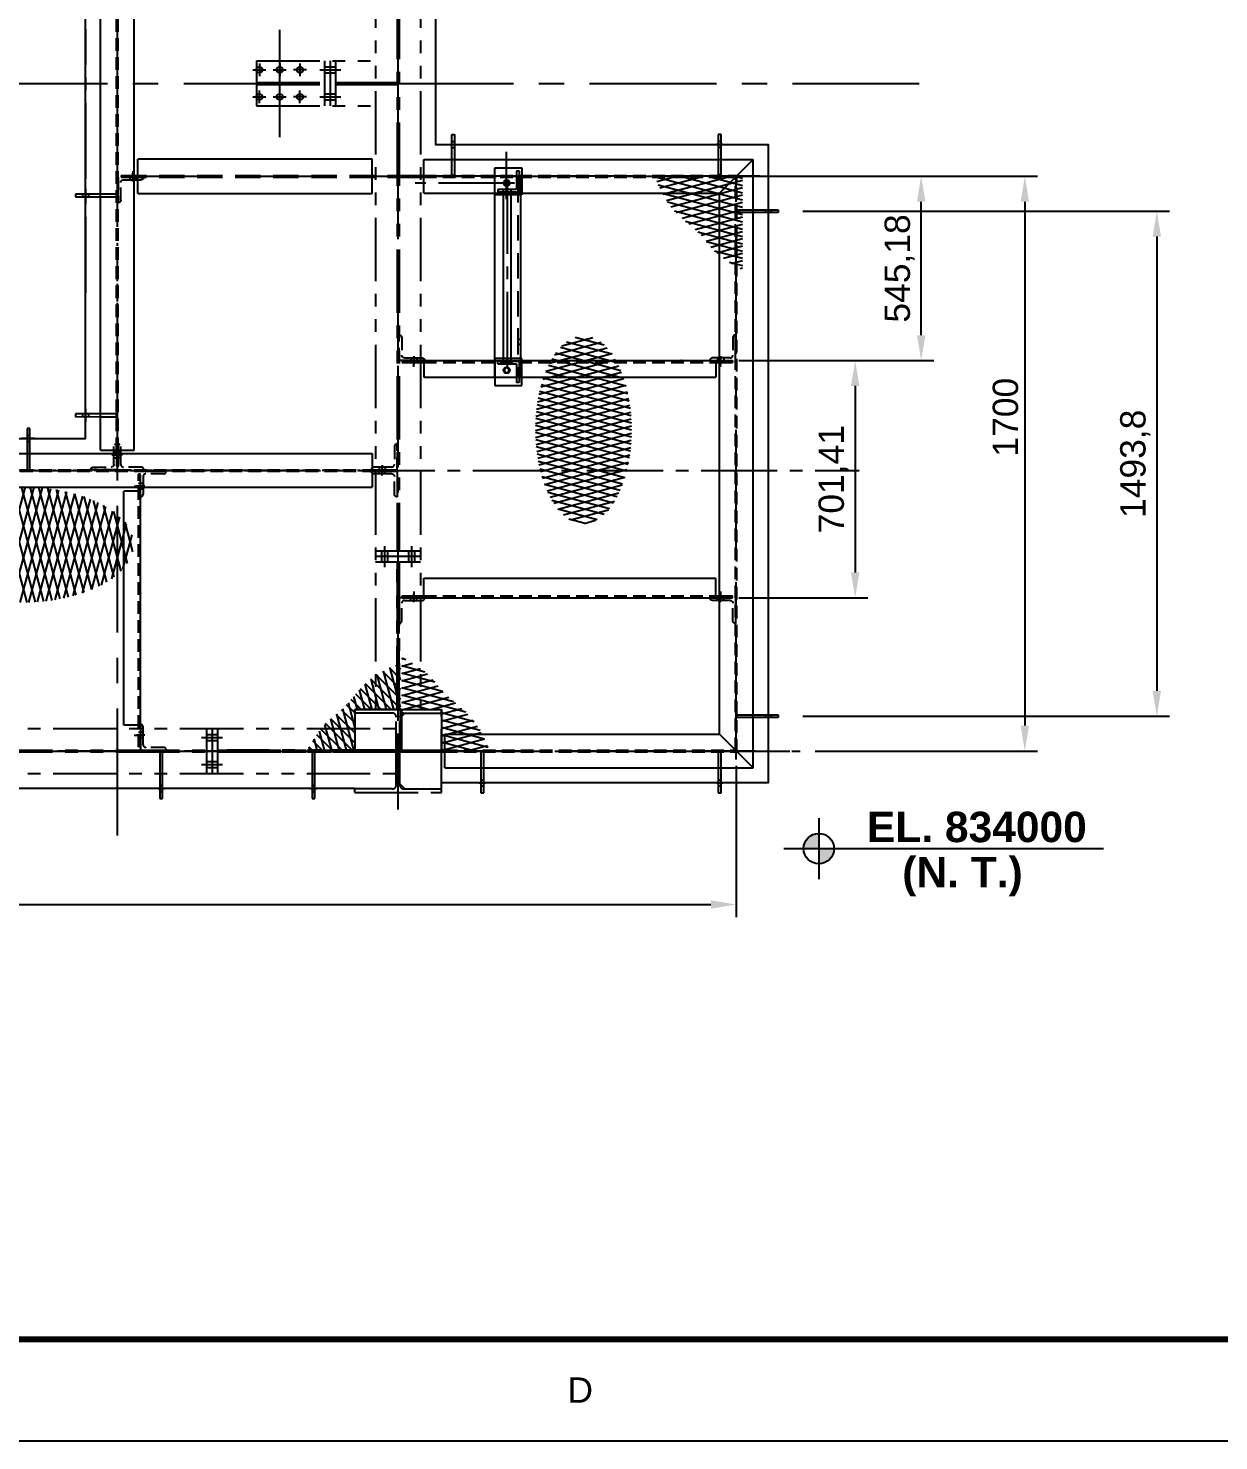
# Model space of a CAD drawing. Header units: millimetres. Extents: x -16232 to 52632, y -3739 to 20678.
# Drawn here: x 15509 to 19028, y 0 to 4178 of the extents above; entities that cross this region are included whole.
import ezdxf
from ezdxf.enums import TextEntityAlignment as Align

# ---------------------------------------------------------------- set-up
doc = ezdxf.new("R2010")
doc.units = ezdxf.units.MM
doc.header["$LTSCALE"] = 300
doc.header["$MEASUREMENT"] = 0
for name, pattern in [('CENTER', [2, 1.25, -0.25, 0.25, -0.25]), ('CENTER2', [1.125, 0.75, -0.125, 0.125, -0.125]), ('HIDDEN', [0.375, 0.25, -0.125]), ('PHANTOM2', [1.25, 0.625, -0.125, 0.125, -0.125, 0.125, -0.125])]:
    doc.linetypes.add(name, pattern=pattern)
for name, color, linetype in [('2D_BEMASSUNG', 1, 'Continuous'), ('CENTRO', 1, 'CENTER'), ('CONTORNO', 3, 'Continuous'), ('EM-PJ-CENTRO', 10, 'CENTER2'), ('EM-PJ-CONTORNO', 3, 'Continuous'), ('EM-PJ-COTA', 7, 'Continuous'), ('EM-PJ-FANTASMA', 8, 'PHANTOM2'), ('EM-PJ-FINA', 1, 'Continuous'), ('EM-PJ-HACHURA', 8, 'Continuous'), ('EM-PJ-TEXTO', 7, 'Continuous'), ('EM-PJ-TRACEJADA', 1, 'HIDDEN')]:
    doc.layers.add(name, color=color, linetype=linetype)
doc.styles.add('PADRAO ANGLO', font='arial.ttf')
doc.styles.add('PADRAO ANGLO NEG', font='arialbd.ttf')
doc.dimstyles.new('COTAS-ANGLO-PADRÃO', dxfattribs={"dimscale": 30, "dimtxt": 2.5, "dimasz": 2.5, "dimexe": 1.25, "dimexo": 0.625, "dimtad": 1, "dimtxsty": 'PADRAO ANGLO', "dimcen": 2.5, "dimclrd": 256, "dimclre": 256, "dimclrt": 256, "dimadec": 0, "dimazin": 0, "dimtfac": 1, "dimtmove": 0, "dimatfit": 0, "dimfxl": 1, "dimarcsym": 0})

# ---------------------------------------------------------------- blocks, each defined once
blk = doc.blocks.new('FORMATO_A1')
blk.add_line((0, 0), (841, 0))
at = {"const_width": 0.6}
blk.add_lwpolyline([(831, 584), (25, 584), (25, 10), (831, 10)], close=True, dxfattribs=at)
at = {"style": 'PADRAO ANGLO'}
blk.add_text('D', height=2.5, dxfattribs=at).set_placement((571.35, 5), align=Align.MIDDLE)
blk = doc.blocks.new('A$Cd8640698')
at = {"layer": 'EM-PJ-HACHURA'}
h = blk.add_hatch(dxfattribs=at)
h.set_pattern_fill('ANSI31', color=256, scale=250, angle=120)
h.set_pattern_definition([(165, (1032.73, -9494.82), (-8.088095, -30.18518), [])])
edge = h.paths.add_edge_path()
edge.add_spline(control_points=[(509.2, 2549.3), (532.5, 2496.9), (581.3, 2387.3), (703.4, 2313), (782.6, 2199.8), (849.8, 2162.1), (900, 2133.9)], knot_values=[0, 0, 0, 0, 168.424806, 352.622091, 410.097256, 578.90647, 578.90647, 578.90647, 578.90647], degree=3, periodic=0)
edge.add_line((900, 2133.9), (900, 2549.3))
edge.add_line((900, 2549.3), (509.2, 2549.3))
h = blk.add_hatch(dxfattribs=at)
h.set_pattern_fill('ANSI31', color=256, scale=250, angle=150)
h.set_pattern_definition([(195, (1032.73, -9494.82), (8.088095, -30.18518), [])])
edge = h.paths.add_edge_path()
edge.add_spline(control_points=[(509.2, 2549.3), (532.5, 2496.9), (581.3, 2387.3), (703.4, 2313), (782.6, 2199.8), (849.8, 2162.1), (900, 2133.9)], knot_values=[0, 0, 0, 0, 168.424806, 352.622091, 410.097256, 578.90647, 578.90647, 578.90647, 578.90647], degree=3, periodic=0)
edge.add_line((900, 2133.9), (900, 2549.3))
edge.add_line((900, 2549.3), (509.2, 2549.3))
h = blk.add_hatch(dxfattribs=at)
h.set_pattern_fill('ANSI31', color=256, scale=242.183987, angle=150)
h.set_pattern_definition([(195, (758.94, -9233.112), (7.83523, -29.24147), [])])
edge = h.paths.add_edge_path()
edge.add_ellipse((195.1, 1425.2), major_axis=(0, -416.5), ratio=0.511834, start_angle=0, end_angle=360)
h = blk.add_hatch(dxfattribs=at)
h.set_pattern_fill('ANSI31', color=256, scale=242.183987, angle=120)
h.set_pattern_definition([(165, (758.94, -9233.112), (-7.83523, -29.24147), [])])
edge = h.paths.add_edge_path()
edge.add_ellipse((195.1, 1425.2), major_axis=(0, -416.5), ratio=0.511834, start_angle=0, end_angle=360)
at = {"layer": 'EM-PJ-CENTRO'}
blk.add_lwpolyline([(-435.4, 183.1), (-435.4, -1.4), (-610.7, -1.4), (-610.7, 183.1)], close=True, dxfattribs=at)
at = {"layer": 'EM-PJ-HACHURA', "linetype": 'Continuous'}
for p, q in [((-592.2, 403.5, 0), (-610.7, 408.4, 0)), ((-600.9, 408.4, 0), (-610.7, 405.8, 0)), ((-562.8, 386.3, 0), (-610.7, 373.4, 0)), ((-508, 348.6, 0), (-610.7, 376.1, 0)), ((-527.6, 363.3, 0), (-610.7, 341.1, 0)), ((-463.8, 304.4, 0), (-610.7, 343.7, 0)), ((-497, 339.2, 0), (-610.7, 308.7, 0)), ((-471.6, 313.6, 0), (-610.7, 276.4, 0)), ((-429.9, 262.9, 0), (-610.7, 311.4, 0)), ((-450.2, 287, 0), (-610.7, 244, 0)), ((-381.2, 217.5, 0), (-610.7, 279, 0)), ((-427.8, 260.7, 0), (-610.7, 211.7, 0)), ((-327.3, 170.7, 0), (-610.7, 246.7, 0)), ((-401.7, 235.3, 0), (-610.7, 179.3, 0)), ((-494.2, 183.1, 0), (-610.7, 214.3, 0)), ((-373, 210.6, 0), (-475.9, 183.1, 0)), ((-344.1, 186, 0), (-435.4, 161.6, 0)), ((-289.1, 128.1, 0), (-435.4, 167.3, 0)), ((-317.2, 160.9, 0), (-435.4, 129.2, 0)), ((-263.8, 89, 0), (-435.4, 135, 0)), ((-294.1, 134.7, 0), (-435.4, 96.9, 0)), ((-275, 107.5, 0), (-435.4, 64.5, 0)), ((-244.2, 51.4, 0), (-435.4, 102.6, 0)), ((-258.6, 79.6, 0), (-435.4, 32.2, 0)), ((-227.1, 14.5, 0), (-435.4, 70.3, 0)), ((-244, 51.1, 0), (-440.3, -1.5, 0)), ((-288.3, -1.5, 0), (-435.4, 37.9, 0)), ((-409, -1.5, 0), (-435.4, 5.6, 0)), ((-230.6, 22.3, 0), (-319.6, -1.5, 0)), ((-560.8, -1.4, 0), (-561.1, -1.5, 0)), ((-529.8, -1.5, 0), (-530, -1.4, 0))]:
    blk.add_line(p, q, dxfattribs=at)
blk = doc.blocks.new("u8'")
at = {"layer": '2D_BEMASSUNG'}
blk.add_point((36525.6, -24418.9), dxfattribs=at)
at = {"layer": 'EM-PJ-CENTRO'}
for p, q in [((36105.5, -24437.4), (36105.5, -24411.1)), ((36842.4, -24437.4), (36842.4, -24412.6))]:
    blk.add_line(p, q, dxfattribs=at)
at = {"layer": 'EM-PJ-CONTORNO', "ltscale": 0.5}
for p, q in [((36125.1, -24418.9), (36838.5, -24418.9)), ((36135.1, -24424.5), (36135.1, -24467.7)), ((36827.6, -24424.5), (36827.6, -24467.7)), ((36827.6, -24424.5), (36838.5, -24424.5)), ((36135.1, -24467.7), (36827.6, -24467.7))]:
    blk.add_line(p, q, dxfattribs=at)
at = {"layer": 'EM-PJ-TRACEJADA', "ltscale": 0.5}
for p, q in [((36070.5, -24418.9), (36125.1, -24418.9)), ((36070.5, -24418.9), (36070.5, -24424.5)), ((36070.5, -24424.5), (36877.4, -24424.5)), ((36096.5, -24424.5), (36096.5, -24418.9)), ((36114.5, -24424.5), (36114.5, -24418.9)), ((36833.4, -24424.5), (36833.4, -24418.9)), ((36838.5, -24418.9), (36877.4, -24418.9)), ((36851.4, -24424.5), (36851.4, -24418.9)), ((36877.4, -24418.9), (36877.4, -24424.5))]:
    blk.add_line(p, q, dxfattribs=at)
blk = doc.blocks.new('b guard remov')
at = {"layer": 'EM-PJ-CENTRO'}
blk.add_line((39680.1, -27043.1), (39718.9, -27043.1), dxfattribs=at)
at = {"layer": 'EM-PJ-CENTRO', "ltscale": 0.5}
for p, q in [((39695.5, -27134.9), (39695.5, -27087)), ((39703.5, -27087), (39703.5, -27134.9)), ((39703.5, -27134.9), (39695.5, -27134.9))]:
    blk.add_line(p, q, dxfattribs=at)
at = {"layer": 'EM-PJ-CONTORNO', "ltscale": 0.5}
for p, q in [((39695.4, -27087), (39695.5, -27013.2)), ((39695.5, -27013.2), (39703.5, -27013.2)), ((39703.5, -27013.2), (39703.4, -27087))]:
    blk.add_line(p, q, dxfattribs=at)
at = {"layer": 'EM-PJ-TRACEJADA'}
for p, q in [((39695.5, -27034.1), (39703.5, -27034.1)), ((39695.5, -27052.1), (39703.5, -27052.1))]:
    blk.add_line(p, q, dxfattribs=at)
blk = doc.blocks.new('guada remo')
at = {"layer": 'EM-PJ-CENTRO', "xscale": -1}
blk.add_blockref('b guard remov', (78531.4, 0), dxfattribs=at)
blk = doc.blocks.new('A$Cfd298604')
at = {"layer": 'EM-PJ-CENTRO'}
blk.add_line((44, 12.9), (44, -11.9), dxfattribs=at)
at = {"layer": 'EM-PJ-CONTORNO', "ltscale": 0.5}
for p, q in [((47.9, 7.9), (68.3, 7.9)), ((76.2, 0), (47.9, 0))]:
    blk.add_line(p, q, dxfattribs=at)
blk.add_arc((68.3, 0), 7.94, 0, 90, dxfattribs=at)
at = {"layer": 'EM-PJ-TRACEJADA', "ltscale": 0.5}
for p, q in [((0, 0), (0, 76.2)), ((7.9, 68.3), (7.9, 15.9)), ((47.9, 0), (0, 0)), ((15.9, 7.9), (47.9, 7.9))]:
    blk.add_line(p, q, dxfattribs=at)
at = {"layer": 'EM-PJ-TRACEJADA'}
for p, q in [((35, 0), (35, 7.9)), ((53, 7.9), (53, 0))]:
    blk.add_line(p, q, dxfattribs=at)
at = {"layer": 'EM-PJ-TRACEJADA', "ltscale": 0.5}
for centre, start, end in [((0, 68.3), 0, 90), ((15.9, 15.9), 180, 270)]:
    blk.add_arc(centre, 7.94, start, end, dxfattribs=at)
blk = doc.blocks.new('W103')
at = {"layer": 'CENTRO', "ltscale": 0.1}
for p, q in [((40005.7, -27138), (36899.7, -27138)), ((36934.7, -27122), (36934.7, -27146.5)), ((39961.7, -27122), (39961.7, -27147.3))]:
    blk.add_line(p, q, dxfattribs=at)
at = {"layer": 'CONTORNO'}
for p, q in [((36948.6, -27135.9), (36938.6, -27135.9)), ((36948.6, -27140.2), (36938.6, -27140.2)), ((39932.1, -27135.9), (39942.1, -27135.9)), ((39932.1, -27140.2), (39942.1, -27140.2))]:
    blk.add_line(p, q, dxfattribs=at)
at = {"layer": 'EM-PJ-CONTORNO', "ltscale": 0.5}
for p, q in [((36948.6, -27088), (39932.1, -27088)), ((36948.6, -27088), (36948.6, -27188)), ((39932.1, -27088), (39932.1, -27188)), ((36948.6, -27188), (39932.1, -27188))]:
    blk.add_line(p, q, dxfattribs=at)
at = {"layer": 'EM-PJ-TRACEJADA', "ltscale": 0.5}
for p, q in [((36938.6, -27135.9), (36899.7, -27135.9)), ((36899.7, -27140.2), (36899.7, -27135.9)), ((36899.7, -27140.2), (36938.6, -27140.2)), ((36925.7, -27135.8), (36925.7, -27140.2)), ((36943.7, -27134.9), (36943.7, -27141.1)), ((36948.6, -27135.9), (39932.1, -27135.9)), ((36948.6, -27140.2), (39932.1, -27140.2)), ((39942.1, -27135.9), (39996.7, -27135.9)), ((39942.1, -27140.2), (39996.7, -27140.2)), ((39952.7, -27135.9), (39952.7, -27140.2)), ((39970.7, -27135.9), (39970.7, -27140.2)), ((39996.7, -27135.9), (39996.7, -27140.2))]:
    blk.add_line(p, q, dxfattribs=at)
at = {"layer": 'EM-PJ-CENTRO'}
for p in [(-1780.3, -1), (-1130.2, -1), (363.8, -1), (1013.8, -1)]:
    blk.add_blockref('guada remo', p, dxfattribs=at)
at = {"layer": 'EM-PJ-TRACEJADA', "rotation": 90}
for p, xscale in [((37756.4, -27140.2), -1), ((38535.2, -27140.2), -1.000000000000001), ((39284.9, -27140.2), -1.000000000000001)]:
    blk.add_blockref('A$Cfd298604', p, dxfattribs=dict(at, xscale=xscale))
blk = doc.blocks.new('base guarda v')
at = {"layer": 'EM-PJ-CENTRO', "ltscale": 0.5}
for p, q in [((38451.7, -28174.5), (38451.7, -28110.9)), ((38451.7, -28110.9), (38459.7, -28110.9)), ((38459.7, -28110.9), (38459.7, -28174.5)), ((38464.7, -28218.5), (38446.3, -28218.5))]:
    blk.add_line(p, q, dxfattribs=at)
at = {"layer": 'EM-PJ-CONTORNO', "ltscale": 0.5}
for p, q in [((38451.7, -28248.5), (38451.7, -28174.5)), ((38459.7, -28174.5), (38459.7, -28248.5)), ((38459.7, -28248.5), (38451.7, -28248.5))]:
    blk.add_line(p, q, dxfattribs=at)
at = {"layer": 'EM-PJ-TRACEJADA', "ltscale": 0.5}
for p, q in [((38459.7, -28209.5), (38451.7, -28209.5)), ((38459.7, -28227.5), (38451.7, -28227.5))]:
    blk.add_line(p, q, dxfattribs=at)
blk = doc.blocks.new('piso')
at = {"layer": 'EM-PJ-HACHURA'}
h = blk.add_hatch(dxfattribs=at)
h.set_pattern_fill('ANSI31', color=256, scale=166.666667, angle=330)
h.set_pattern_definition([(15, (1990.288, -3208.107), (-5.392063, 20.123455), [])])
edge = h.paths.add_edge_path()
edge.add_spline(control_points=[(2339.3, -9848.3), (2323.8, -9883.3), (2291.2, -9956.4), (2209.8, -10005.9), (2157, -10081.3), (2112.2, -10106.5), (2078.8, -10125.3)], knot_values=[0, 0, 0, 0, 168.424806, 352.622091, 410.097256, 578.90647, 578.90647, 578.90647, 578.90647], degree=3, periodic=0)
edge.add_line((2078.8, -10125.3), (2078.8, -9848.3))
edge.add_line((2078.8, -9848.3), (2339.3, -9848.3))
h = blk.add_hatch(dxfattribs=at)
h.set_pattern_fill('ANSI31', color=256, scale=166.666667, angle=180)
h.set_pattern_definition([(225, (-364.156, 2231.224), (14.73139, -14.73139), [])])
edge = h.paths.add_edge_path()
edge.add_spline(control_points=[(2340.7, -9848.1), (2325.2, -9883), (2292.7, -9956.1), (2211.2, -10005.6), (2158.5, -10081.1), (2113.7, -10106.2), (2080.2, -10125)], knot_values=[0, 0, 0, 0, 168.424806, 352.622091, 410.097256, 578.90647, 578.90647, 578.90647, 578.90647], degree=3, periodic=0)
edge.add_line((2080.2, -10125), (2080.2, -9848.1))
edge.add_line((2080.2, -9848.1), (2340.7, -9848.1))
h = blk.add_hatch(dxfattribs=at)
h.set_pattern_fill('ANSI31', color=256, scale=194.957245, angle=300)
h.set_pattern_definition([(345, (2235.369, -2350.358), (6.30733, 23.53928), [])])
edge = h.paths.add_edge_path()
edge.add_ellipse((2689.2, -10930.2), major_axis=(0, 335.2), ratio=0.511834, start_angle=0, end_angle=360)
h = blk.add_hatch(dxfattribs=at)
h.set_pattern_fill('ANSI31', color=256, scale=194.957245, angle=330)
h.set_pattern_definition([(15, (2235.369, -2350.358), (-6.30733, 23.53928), [])])
edge = h.paths.add_edge_path()
edge.add_ellipse((2689.2, -10930.2), major_axis=(0, 335.2), ratio=0.511834, start_angle=0, end_angle=360)
at = {"layer": 'EM-PJ-CENTRO'}
blk.add_lwpolyline([(2201.7, -11918.8), (2078.7, -11918.8), (2078.7, -12054.3), (2201.7, -12054.3)], close=True, dxfattribs=at)
at = {"layer": 'EM-PJ-HACHURA', "linetype": 'Continuous'}
for p, q in [((2077.8, -11787.3, 0), (2089.7, -11784.1, 0)), ((2077.8, -11808.9, 0), (2114.8, -11798.9, 0)), ((2077.8, -11830.4, 0), (2137.7, -11814.4, 0)), ((2090.9, -11783.4, 0), (2080.2, -11794.1, 0)), ((2109.6, -11794.2, 0), (2080.2, -11823.6, 0)), ((2127.7, -11805.6, 0), (2080.2, -11853, 0)), ((2144.8, -11817.9, 0), (2080.2, -11882.5, 0)), ((2077.8, -11852, 0), (2157.4, -11830.6, 0)), ((2077.8, -11873.6, 0), (2173.6, -11847.9, 0)), ((2077.8, -11895.1, 0), (2187.7, -11865.7, 0)), ((2160.7, -11831.4, 0), (2080.2, -11911.9, 0)), ((2175, -11846.6, 0), (2102.8, -11918.8, 0)), ((2188.1, -11863, 0), (2132.3, -11918.8, 0)), ((2077.8, -11916.7, 0), (2203.2, -11883.1, 0)), ((2150.4, -11918.8, 0), (2221, -11899.9, 0)), ((2201.6, -11878.9, 0), (2161.8, -11918.8, 0)), ((2216.5, -11893.6, 0), (2191.2, -11918.8, 0)), ((2232.1, -11907.3, 0), (2201.7, -11937.8, 0)), ((2077.8, -11938.3, 0), (2078.7, -11938, 0)), ((2201.7, -11926.6, 0), (2240.3, -11916.3, 0)), ((2248.1, -11920.8, 0), (2201.7, -11967.2, 0)), ((2201.7, -11948.2, 0), (2259.4, -11932.7, 0)), ((2263.9, -11934.5, 0), (2201.7, -11996.7, 0)), ((2278.8, -11949.1, 0), (2201.7, -12026.2, 0)), ((2201.7, -11969.8, 0), (2276.9, -11949.6, 0)), ((2077.8, -11959.8, 0), (2078.7, -11959.6, 0)), ((2077.8, -11981.4, 0), (2078.7, -11981.1, 0)), ((2201.7, -11991.3, 0), (2291.7, -11967.2, 0)), ((2201.7, -12012.9, 0), (2304, -11985.5, 0)), ((2292.4, -11964.9, 0), (2203, -12054.3, 0)), ((2304.5, -11982.3, 0), (2232.5, -12054.3, 0)), ((2077.8, -12003, 0), (2078.7, -12002.7, 0)), ((2077.8, -12024.5, 0), (2078.7, -12024.3, 0)), ((2201.7, -12034.5, 0), (2314.6, -12004.2, 0)), ((2208.2, -12054.3, 0), (2324.1, -12023.2, 0)), ((2315.3, -12000.9, 0), (2262, -12054.3, 0)), ((2325.3, -12020.5, 0), (2291.4, -12054.3, 0)), ((2077.8, -12046.1, 0), (2078.7, -12045.9, 0)), ((2288.7, -12054.3, 0), (2333, -12042.4, 0)), ((2334.6, -12040.6, 0), (2320.9, -12054.3, 0))]:
    blk.add_line(p, q, dxfattribs=at)
blk = doc.blocks.new('*D70')
at = {"layer": 'Defpoints', "color": 0, "transparency": 16777216}
for p in [(17652.9, 3740.3), (18106.2, 2040.3), (18455.2, 2040.3)]:
    blk.add_point(p, dxfattribs=at)
at = {"layer": 'EM-PJ-COTA', "lineweight": -2, "transparency": 16777216}
for p, q in [((17671.6, 3740.3), (18492.7, 3740.3)), ((18455.2, 3665.3), (18455.2, 2115.3)), ((18125, 2040.3), (18492.7, 2040.3))]:
    blk.add_line(p, q, dxfattribs=at)
at = {"layer": 'EM-PJ-COTA', "transparency": 16777216}
for points in [[(18442.7, 3665.3), (18467.7, 3665.3), (18455.2, 3740.3)], [(18442.7, 2115.3), (18467.7, 2115.3), (18455.2, 2040.3)]]:
    blk.add_solid(points, dxfattribs=at)
at = {"layer": 'EM-PJ-COTA', "transparency": 16777216, "insert": (18398.2, 3027.8), "char_height": 75, "attachment_point": 5, "rotation": 90, "style": 'PADRAO ANGLO'}
blk.add_mtext('1700', dxfattribs=at)
blk = doc.blocks.new('*D71')
at = {"layer": 'Defpoints', "color": 0, "transparency": 16777216}
for p in [(17601.9, 2015.2), (12201.9, 1867.3), (17601.9, 1586.2)]:
    blk.add_point(p, dxfattribs=at)
at = {"layer": 'EM-PJ-COTA', "lineweight": -2, "transparency": 16777216}
for p, q in [((17601.9, 1996.5), (17601.9, 1548.7)), ((12201.9, 1848.5), (12201.9, 1548.7)), ((12276.9, 1586.2), (17526.9, 1586.2))]:
    blk.add_line(p, q, dxfattribs=at)
at = {"layer": 'EM-PJ-COTA', "transparency": 16777216}
for points in [[(12276.9, 1598.7), (12276.9, 1573.7), (12201.9, 1586.2)], [(17526.9, 1598.7), (17526.9, 1573.7), (17601.9, 1586.2)]]:
    blk.add_solid(points, dxfattribs=at)
at = {"layer": 'EM-PJ-COTA', "transparency": 16777216, "insert": (14901.9, 1643.2), "char_height": 75, "attachment_point": 5, "style": 'PADRAO ANGLO'}
blk.add_mtext('5400', dxfattribs=at)
blk = doc.blocks.new('A$C0e09ffb4')
at = {"layer": 'EM-PJ-CENTRO'}
blk.add_line((62.1, -47, 838188.4), (601.1, -47, 838188.4), dxfattribs=at)
at = {"layer": 'EM-PJ-CONTORNO'}
for p, q in [((73.8, -18.5, 838188.4), (73.8, -74, 838188.4)), ((73.8, -18.5, 838188.4), (81.8, -18.5, 838188.4)), ((81.8, -18.5, 838188.4), (81.8, -82, 838188.4)), ((81.8, -35.5, 838188.4), (581.5, -35.5, 838188.4)), ((581.5, -81.8, 838188.4), (581.5, -18.2, 838188.4)), ((589.5, -18.2, 838188.4), (581.5, -18.2, 838188.4)), ((589.5, -73.8, 838188.4), (589.5, -18.2, 838188.4)), ((73.8, -74), (18.2, -74)), ((18.2, -82), (18.2, -74)), ((81.8, -82), (18.2, -82)), ((81.8, -58.5, 838188.4), (581.5, -58.5, 838188.4)), ((645, -81.8, 1676376.9), (581.5, -81.8, 1676376.9)), ((645, -73.8, 1676376.9), (589.5, -73.8, 1676376.9)), ((645, -73.8, 1676376.9), (645, -81.8, 1676376.9))]:
    blk.add_line(p, q, dxfattribs=at)
at = {"layer": 'EM-PJ-TRACEJADA'}
for p, q in [((73.8, -35.5, 838188.4), (81.8, -35.5, 838188.4)), ((581.5, -35.5, 838188.4), (589.5, -35.5, 838188.4)), ((73.8, -58.5, 838188.4), (81.8, -58.5, 838188.4)), ((581.5, -58.5, 838188.4), (589.5, -58.5, 838188.4))]:
    blk.add_line(p, q, dxfattribs=at)
blk = doc.blocks.new('2345')
at = {"rotation": 90}
blk.add_blockref('A$C0e09ffb4', (-85.3, -339.1, -838188.4), dxfattribs=at)
blk = doc.blocks.new('A$C5b3d403b')
at = {"layer": 'EM-PJ-CONTORNO'}
for p, q in [((-72, -8), (-72, 72)), ((-72, 72), (8, 72)), ((8, 72), (8, -8)), ((8, -8), (-72, -8))]:
    blk.add_line(p, q, dxfattribs=at)
blk = doc.blocks.new('A$C2d8923df')
at = {"layer": 'EM-PJ-CONTORNO'}
for centre in [(244.6, -62.1), (244.6, -615.9)]:
    blk.add_circle(centre, 9, dxfattribs=at)
blk.add_blockref('A$C5b3d403b', (281.6, -89.1), dxfattribs=at)
at = {"layer": 'EM-PJ-CONTORNO', "xscale": -1, "rotation": 180}
blk.add_blockref('A$C5b3d403b', (281.6, -588.9), dxfattribs=at)
at = {"layer": 'EM-PJ-COTA'}
blk.add_blockref('2345', (285.2, -331.5), dxfattribs=at)
blk = doc.blocks.new('A$C8fea8cd6')
at = {"layer": 'EM-PJ-CENTRO'}
for p, q in [((-815.95, 0.34), (0, 0.34)), ((-780.95, 15.43), (-780.95, -10.87))]:
    blk.add_line(p, q, dxfattribs=at)
at = {"layer": 'EM-PJ-CONTORNO'}
for p, q in [((-766.1, -50.66), (-766.1, 51.34)), ((-73.6, 51.34), (-766.1, 51.34)), ((-73.6, -50.66), (-73.6, 51.34)), ((-766.1, -50.66), (-73.6, -50.66))]:
    blk.add_line(p, q, dxfattribs=at)
at = {"layer": 'EM-PJ-TRACEJADA'}
for p, q in [((-815.95, 2.49), (-9, 2.49)), ((-815.95, 2.49), (-815.95, -1.81)), ((-789.95, 2.49), (-789.95, -1.81)), ((-771.95, 2.49), (-771.95, -1.81)), ((-14, 2.49), (-14, -1.81)), ((-9, 2.49), (0, 2.49)), ((0, -1.81), (0, 2.49)), ((-815.95, -1.81), (-9, -1.81)), ((-9, -1.81), (0, -1.81))]:
    blk.add_line(p, q, dxfattribs=at)
blk = doc.blocks.new('base guarda w102')
at = {"layer": 'EM-PJ-CENTRO', "ltscale": 0.5}
for p, q in [((38128.6, -28244.5), (38128.6, -28263)), ((38036.7, -28249.5), (38084.6, -28249.5)), ((38036.7, -28257.5), (38036.7, -28249.5)), ((38084.6, -28257.5), (38036.7, -28257.5))]:
    blk.add_line(p, q, dxfattribs=at)
at = {"layer": 'EM-PJ-CONTORNO', "ltscale": 0.5}
for p, q in [((38084.6, -28249.5), (38158.6, -28249.5)), ((38158.6, -28257.5), (38084.6, -28257.5)), ((38158.6, -28249.5), (38158.6, -28257.5))]:
    blk.add_line(p, q, dxfattribs=at)
at = {"layer": 'EM-PJ-TRACEJADA', "ltscale": 0.5}
for p, q in [((38119.6, -28249.5), (38119.6, -28257.5)), ((38137.6, -28249.5), (38137.6, -28257.5))]:
    blk.add_line(p, q, dxfattribs=at)
blk = doc.blocks.new('A$C03dfd822')
at = {"layer": 'EM-PJ-CENTRO'}
blk.add_line((-44, 12.9), (-44, -11.9), dxfattribs=at)
at = {"layer": 'EM-PJ-CONTORNO', "ltscale": 0.5}
for p, q in [((-76.2, 0), (-47.9, 0)), ((-57.9, 7.9), (-68.3, 7.9)), ((-47.9, 7.9), (-57.9, 7.9))]:
    blk.add_line(p, q, dxfattribs=at)
blk.add_arc((-68.3, 0), 7.94, 90, 180, dxfattribs=at)
at = {"layer": 'EM-PJ-TRACEJADA', "ltscale": 0.5}
for p, q in [((-7.9, 68.3), (-7.9, 15.9)), ((0, 0), (0, 76.2)), ((-53, 7.9), (-53, 0)), ((-15.9, 7.9), (-47.9, 7.9)), ((-47.9, 0), (0, 0))]:
    blk.add_line(p, q, dxfattribs=at)
at = {"layer": 'EM-PJ-TRACEJADA'}
blk.add_line((-35, 7.9), (-35, 0), dxfattribs=at)
at = {"layer": 'EM-PJ-TRACEJADA', "ltscale": 0.5}
for centre, start, end in [((0, 68.3), 90, 180), ((-15.9, 15.9), 270, 0)]:
    blk.add_arc(centre, 7.94, start, end, dxfattribs=at)
blk = doc.blocks.new('A$C54e7a965')
at = {"layer": 'CENTRO'}
blk.add_line((988.1, -1725.1), (988.1, 41.3), dxfattribs=at)
at = {"layer": 'EM-PJ-CENTRO'}
for p, q in [((309.2, -67.5), (309.2, 72)), ((-20, 0), (1059.1, 0)), ((332.4, -20), (38.8, -20))]:
    blk.add_line(p, q, dxfattribs=at)
at = {"layer": 'EM-PJ-CENTRO', "ltscale": 0.5}
blk.add_line((-17.1, -1700), (1043.9, -1700), dxfattribs=at)
at = {"layer": 'EM-PJ-CONTORNO', "ltscale": 0.5}
for p, q in [((64.6, 50), (1038.1, 50)), ((64.6, -50), (64.6, 50)), ((938.1, -50), (1038.1, 50)), ((1038.1, -1750), (1038.1, 50)), ((-9, 2.1), (64.6, 2.1)), ((-9, -2.2), (-9, 2.1)), ((6, -2.2), (6, 2.1)), ((-9, -2.2), (64.6, -2.2)), ((64.6, -50), (938.1, -50)), ((938.1, -1650), (938.1, -50)), ((126.1, -1650), (938.1, -1650)), ((126.1, -1750), (126.1, -1650)), ((938.1, -1650), (1038.1, -1750)), ((-6.6, -1697.9), (126.1, -1697.9)), ((-6.6, -1702.2), (-6.6, -1697.9)), ((-6.6, -1702.2), (126.1, -1702.2)), ((8.4, -1702.2), (8.4, -1697.9)), ((126.1, -1750), (1038.1, -1750))]:
    blk.add_line(p, q, dxfattribs=at)
at = {"layer": 'EM-PJ-CONTORNO'}
blk.add_circle((309.2, -20), 7, dxfattribs=at)
at = {"layer": 'EM-PJ-TRACEJADA', "ltscale": 0.5}
for p, q in [((64.6, 2.1), (990.3, 2.1)), ((990.3, -1702.2), (990.3, 2.1)), ((64.6, -2.2), (986, -2.2)), ((986, -1697.9), (986, -2.2)), ((126.1, -1697.9), (986, -1697.9)), ((126.1, -1702.2), (990.3, -1702.2))]:
    blk.add_line(p, q, dxfattribs=at)
at = {"layer": 'EM-PJ-TRACEJADA'}
blk.add_line((941, -5.8), (941, 6.9), dxfattribs=at)
at = {"layer": 'EM-PJ-CENTRO', "rotation": 90}
blk.add_blockref('base guarda w102', (-28102.4, -38034.5), dxfattribs=at)
at = {"layer": 'EM-PJ-CENTRO'}
for p, xscale, rotation in [((29192.6, -38034.5), -1, 270), ((-28016.2, 36334.5), -1.000000000000001, 90), ((-27314.4, 36334.5), -1.000000000000001, 90)]:
    blk.add_blockref('base guarda w102', p, dxfattribs=dict(at, xscale=xscale, rotation=rotation))
for p in [(-37046.4, 28150.4), (-37046.4, 26656.6)]:
    blk.add_blockref('base guarda w102', p, dxfattribs=at)
at = {"layer": 'EM-PJ-COTA'}
blk.add_blockref('A$C03dfd822', (986, -545.2), dxfattribs=at)
at = {"layer": 'EM-PJ-COTA', "xscale": -1, "rotation": 180}
blk.add_blockref('A$C03dfd822', (986, -1246.6), dxfattribs=at)
blk = doc.blocks.new('A$Ce66cfb4b')
at = {"layer": '2D_BEMASSUNG'}
blk.add_point((-116.7, 0), dxfattribs=at)
at = {"layer": 'EM-PJ-CENTRO'}
for p, q in [((-906.8, 18.5), (-906.8, -7.8)), ((0, 18.5), (0, -6.3))]:
    blk.add_line(p, q, dxfattribs=at)
at = {"layer": 'EM-PJ-CONTORNO', "ltscale": 0.5}
for p, q in [((-877.2, 48.8), (-13.9, 48.8)), ((-877.2, 5.6), (-877.2, 48.8)), ((-13.9, 5.6), (-13.9, 48.8)), ((-941.8, 5.6), (-877.2, 5.6)), ((-941.8, 0), (-941.8, 5.6)), ((-887.2, 0), (-3.9, 0)), ((-13.9, 5.6), (-3.9, 5.6)), ((-3.9, 5.6), (35, 5.6)), ((-3.9, 0), (35, 0)), ((35, 0), (35, 5.6)), ((-941.8, 0), (-887.2, 0))]:
    blk.add_line(p, q, dxfattribs=at)
at = {"layer": 'EM-PJ-CONTORNO'}
blk.add_circle((-632.8, 28.6), 7, dxfattribs=at)
at = {"layer": 'EM-PJ-TRACEJADA', "ltscale": 0.5}
for p, q in [((-915.8, 5.6), (-915.8, 0)), ((-897.8, 5.6), (-897.8, 0)), ((-877.2, 5.6), (-13.9, 5.6)), ((-9, 5.6), (-9, 0)), ((9, 5.6), (9, 0))]:
    blk.add_line(p, q, dxfattribs=at)
blk = doc.blocks.new('A$Ccd78ce43')
at = {"layer": '2D_BEMASSUNG'}
blk.add_point((-150.7, 0), dxfattribs=at)
at = {"layer": 'EM-PJ-CENTRO'}
for p, q in [((-940.8, 18.5), (-940.8, -7.8)), ((-34, 18.5), (-34, -6.3))]:
    blk.add_line(p, q, dxfattribs=at)
at = {"layer": 'EM-PJ-CONTORNO', "ltscale": 0.5}
for p, q in [((-911.2, 57.4), (-47.9, 57.4)), ((-911.2, 5.6), (-911.2, 57.4)), ((-47.9, 5.6), (-47.9, 57.4)), ((-975.8, 5.6), (-911.2, 5.6)), ((-975.8, 0), (-975.8, 5.6)), ((-921.2, 0), (-37.9, 0)), ((-47.9, 5.6), (-37.9, 5.6)), ((-37.9, 5.6), (1, 5.6)), ((-37.9, 0), (1, 0)), ((1, 0), (1, 5.6)), ((-975.8, 0), (-921.2, 0))]:
    blk.add_line(p, q, dxfattribs=at)
at = {"layer": 'EM-PJ-TRACEJADA', "ltscale": 0.5}
for p, q in [((-949.8, 5.6), (-949.8, 0)), ((-931.8, 5.6), (-931.8, 0)), ((-911.2, 5.6), (-47.9, 5.6)), ((-43, 5.6), (-43, 0)), ((-25, 5.6), (-25, 0))]:
    blk.add_line(p, q, dxfattribs=at)
blk = doc.blocks.new('A$Cd46b86cf')
at = {"layer": 'CENTRO', "ltscale": 0.1}
blk.add_line((769.54, -3.9), (751.6, -3.9), dxfattribs=at)
at = {"layer": 'EM-PJ-CONTORNO', "ltscale": 0.5}
for p, q in [((756.6, 28.3), (756.6, 0)), ((764.54, 10), (764.54, 20.36)), ((764.54, 0), (764.54, 10))]:
    blk.add_line(p, q, dxfattribs=at)
blk.add_arc((756.6, 20.36), 7.94, 42.26372, 90, dxfattribs=at)
at = {"layer": 'EM-PJ-TRACEJADA', "ltscale": 0.5}
for p, q in [((764.54, 5.1), (756.6, 5.1)), ((764.54, -32.02), (764.54, 0)), ((756.6, 0), (756.6, -47.9)), ((824.86, -39.96), (772.48, -39.96)), ((756.6, -47.9), (832.8, -47.9))]:
    blk.add_line(p, q, dxfattribs=at)
at = {"layer": 'EM-PJ-TRACEJADA'}
blk.add_line((764.54, -12.9), (756.6, -12.9), dxfattribs=at)
at = {"layer": 'EM-PJ-TRACEJADA', "ltscale": 0.5}
for centre, start, end in [((772.48, -32.02), 180, 270), ((824.86, -47.9), 0, 90)]:
    blk.add_arc(centre, 7.94, start, end, dxfattribs=at)
blk = doc.blocks.new('A$Cdb7c571d')
at = {"layer": 'CENTRO', "ltscale": 0.1}
for p, q in [((5, 0), (-4381.2, 0)), ((-35, 9), (-35, -9))]:
    blk.add_line(p, q, dxfattribs=at)
at = {"layer": 'CONTORNO'}
for p, q in [((-64.6, 2.2), (0, 2.2)), ((0, -2.2), (0, 2.2)), ((-64.6, -2.2), (0, -2.2))]:
    blk.add_line(p, q, dxfattribs=at)
at = {"layer": 'EM-PJ-CONTORNO', "ltscale": 0.5}
for p, q in [((-4311.6, 50), (-64.6, 50)), ((-64.6, 50), (-64.6, -50)), ((-4311.6, -50), (-64.6, -50))]:
    blk.add_line(p, q, dxfattribs=at)
at = {"layer": 'EM-PJ-TRACEJADA', "ltscale": 0.5}
for p, q in [((-4311.6, 2.2), (-64.6, 2.2)), ((-44, 3.1), (-44, -3.1)), ((-26, 3.1), (-26, -3.1)), ((-4311.6, -2.2), (-64.6, -2.2))]:
    blk.add_line(p, q, dxfattribs=at)
at = {"layer": 'EM-PJ-CENTRO', "xscale": -1}
blk.add_blockref('b guard remov', (38618.3, 27137.1), dxfattribs=at)
at = {"layer": 'EM-PJ-TRACEJADA', "xscale": -1}
blk.add_blockref('A$Cd46b86cf', (-63.6, 50), dxfattribs=at)
at = {"layer": 'EM-PJ-TRACEJADA'}
blk.add_blockref('A$Cd46b86cf', (-1572.6, 50), dxfattribs=at)
at = {"layer": 'EM-PJ-TRACEJADA', "rotation": 270}
blk.add_blockref('A$Cfd298604', (-749.8, -2.2), dxfattribs=at)
blk = doc.blocks.new('A$C73a3abda')
at = {"layer": 'EM-PJ-CONTORNO'}
for p, q in [((-35.65, 523.7), (-35.65, 28.83)), ((40.55, 523.7), (40.55, 28.83))]:
    blk.add_line(p, q, dxfattribs=at)
at = {"layer": 'EM-PJ-TRACEJADA'}
for p, q in [((-35.65, 571.6), (-35.65, 523.7)), ((32.61, 571.6), (32.61, -22.98)), ((40.55, 571.6), (40.55, 523.7)), ((-35.65, 28.83), (-35.65, -22.98)), ((40.55, 28.83), (40.55, -22.98))]:
    blk.add_line(p, q, dxfattribs=at)
blk = doc.blocks.new('*D125')
at = {"layer": 'Defpoints', "color": 0, "transparency": 16777216}
for p in [(17652.9, 3740.3), (18148.7, 3740.3), (17590.8, 3195.1)]:
    blk.add_point(p, dxfattribs=at)
at = {"layer": 'EM-PJ-CONTORNO', "lineweight": -2, "transparency": 16777216}
for p, q in [((17671.6, 3740.3), (18186.2, 3740.3)), ((18148.7, 3270.1), (18148.7, 3665.3)), ((17609.5, 3195.1), (18186.2, 3195.1))]:
    blk.add_line(p, q, dxfattribs=at)
at = {"layer": 'EM-PJ-CONTORNO', "transparency": 16777216}
for points in [[(18136.2, 3665.3), (18161.2, 3665.3), (18148.7, 3740.3)], [(18136.2, 3270.1), (18161.2, 3270.1), (18148.7, 3195.1)]]:
    blk.add_solid(points, dxfattribs=at)
at = {"layer": 'EM-PJ-CONTORNO', "transparency": 16777216, "insert": (18084.9, 3467.7), "char_height": 75, "attachment_point": 5, "rotation": 90, "style": 'PADRAO ANGLO'}
blk.add_mtext('545,18', dxfattribs=at)
blk = doc.blocks.new('*D130')
at = {"layer": 'Defpoints', "color": 0, "transparency": 16777216}
for p in [(17590.8, 3195.1), (17590.7, 2493.7), (17953.5, 2493.7)]:
    blk.add_point(p, dxfattribs=at)
at = {"layer": 'EM-PJ-CONTORNO', "lineweight": -2, "transparency": 16777216}
for p, q in [((17609.5, 3195.1), (17991, 3195.1)), ((17953.5, 3120.1), (17953.5, 2568.7)), ((17609.5, 2493.7), (17991, 2493.7))]:
    blk.add_line(p, q, dxfattribs=at)
at = {"layer": 'EM-PJ-CONTORNO', "transparency": 16777216}
for points in [[(17941, 3120.1), (17966, 3120.1), (17953.5, 3195.1)], [(17941, 2568.7), (17966, 2568.7), (17953.5, 2493.7)]]:
    blk.add_solid(points, dxfattribs=at)
at = {"layer": 'EM-PJ-CONTORNO', "transparency": 16777216, "insert": (17889.7, 2844.4), "char_height": 75, "attachment_point": 5, "rotation": 90, "style": 'PADRAO ANGLO'}
blk.add_mtext('701,41', dxfattribs=at)
blk = doc.blocks.new('*D133')
at = {"layer": 'Defpoints', "color": 0, "transparency": 16777216}
for p in [(17780.1, 3636.8), (17780.1, 2143), (18845.4, 2143)]:
    blk.add_point(p, dxfattribs=at)
at = {"layer": 'EM-PJ-CONTORNO', "lineweight": -2, "transparency": 16777216}
for p, q in [((17798.8, 3636.8), (18882.9, 3636.8)), ((18845.4, 3561.8), (18845.4, 2218)), ((17798.8, 2143), (18882.9, 2143))]:
    blk.add_line(p, q, dxfattribs=at)
at = {"layer": 'EM-PJ-CONTORNO', "transparency": 16777216}
for points in [[(18832.9, 3561.8), (18857.9, 3561.8), (18845.4, 3636.8)], [(18832.9, 2218), (18857.9, 2218), (18845.4, 2143)]]:
    blk.add_solid(points, dxfattribs=at)
at = {"layer": 'EM-PJ-CONTORNO', "transparency": 16777216, "insert": (18781.5, 2889.9), "char_height": 75, "attachment_point": 5, "rotation": 90, "style": 'PADRAO ANGLO'}
blk.add_mtext('1493,8', dxfattribs=at)
blk = doc.blocks.new('A$C8b542005')
at = {"layer": 'EM-PJ-CENTRO'}
blk.add_line((-44, 12.94), (-44, -11.92), dxfattribs=at)
at = {"layer": 'EM-PJ-TRACEJADA', "ltscale": 0.5}
for p, q in [((-7.94, 68.26), (-7.94, 15.88)), ((0, 0), (0, 76.2)), ((-76.2, 0), (0, 0)), ((-57.9, 7.94), (-68.26, 7.94)), ((-47.9, 7.94), (-57.9, 7.94)), ((-57.9, 0), (-47.9, 0)), ((-53, 7.94), (-53, 0)), ((-15.88, 7.94), (-47.9, 7.94)), ((-47.9, 0), (-10, 0))]:
    blk.add_line(p, q, dxfattribs=at)
at = {"layer": 'EM-PJ-TRACEJADA'}
blk.add_line((-35, 7.94), (-35, 0), dxfattribs=at)
at = {"layer": 'EM-PJ-TRACEJADA', "ltscale": 0.5}
for centre, start, end in [((0, 68.26), 90, 180), ((-68.26, 0), 90, 180), ((-15.88, 15.88), 270, 0)]:
    blk.add_arc(centre, 7.94, start, end, dxfattribs=at)
blk = doc.blocks.new('A$Cfde7f5ae')
at = {"layer": 'EM-PJ-TRACEJADA', "xscale": -1}
blk.add_blockref('A$C8b542005', (4400, 322.7), dxfattribs=at)
at = {"layer": 'EM-PJ-TRACEJADA'}
blk.add_blockref('A$C8b542005', (4394.2, 0), dxfattribs=at)
at = {"layer": 'EM-PJ-TRACEJADA', "xscale": -1, "rotation": 180}
blk.add_blockref('A$C8b542005', (4394.2, -4.3), dxfattribs=at)
at = {"layer": 'EM-PJ-TRACEJADA'}
for p, rotation in [((4400.1, -378.7), 180), ((3635.4, -829.2), 270)]:
    blk.add_blockref('A$C8b542005', p, dxfattribs=dict(at, rotation=rotation))
blk = doc.blocks.new('A$Cd626adb8')
at = {"layer": 'EM-PJ-FINA'}
blk.add_line((4400, 12.5), (256, 12.5), dxfattribs=at)
for points in [[(256, 4183.5), (1052, 4183.5), (1052, 1047), (3604, 1047), (3604, 4183.5), (4400, 4183.5)], [(4638.5, 3950), (4638.5, 1917.1), (5622.1, 1917.1), (5622.1, 28.9), (4656, 28.9)]]:
    blk.add_lwpolyline(points, dxfattribs=at)

msp = doc.modelspace()

# ---------------------------------------------------------------- hatches: boundary and pattern name
at = {"layer": 'EM-PJ-COTA'}
h = msp.add_hatch(color=256, dxfattribs=at)
h.dxf.hatch_style = 1
h.paths.add_polyline_path([(17845.861, 1706.573, 0.41421356), (17890.861, 1751.573), (17845.861, 1751.573)])
h.paths.add_polyline_path([(17845.861, 1796.573, 0.41421356), (17800.861, 1751.573), (17845.861, 1751.573)])

# ---------------------------------------------------------------- linework, layer by layer
at = {"layer": 'CENTRO'}
for p, q in [((15771.871, 1790.76), (15771.871, 6299.229)), ((16251.871, 3856.595), (16251.871, 4173.995)), ((11768.012, 4015.295), (18166.179, 4015.295)), ((11835.524, 2040.295), (18166.179, 2040.295))]:
    msp.add_line(p, q, dxfattribs=at)
at = {"layer": 'EM-PJ-CENTRO'}
for p, q in [((16601.871, 1867.295), (16601.871, 6690.072)), ((15679.05, 3395.295), (15679.05, 4175.746)), ((17671.621, 3740.295), (16601.871, 3740.295)), ((11760.32, 2870.295), (17964.953, 2870.295)), ((11428.427, 2040.295), (17791.01, 2040.295))]:
    msp.add_line(p, q, dxfattribs=at)
at = {"layer": 'EM-PJ-COTA'}
for p, q in [((17845.861, 1841.573), (17845.861, 1661.573)), ((17743.038, 1751.573), (18688.116, 1751.573))]:
    msp.add_line(p, q, dxfattribs=at)
msp.add_circle((17845.861, 1751.573), 45, dxfattribs=at)
at = {"layer": 'EM-PJ-FANTASMA'}
for p, q in [((16535.371, 5867.295), (16535.371, 2163.295)), ((16668.371, 5867.295), (16668.371, 2163.295)), ((16598.971, 5399.295), (16598.971, 2631.295)), ((16604.771, 5399.295), (16604.771, 2631.295)), ((16172.871, 4055.295), (16210.871, 4055.295)), ((16182.869, 4081.795), (16535.371, 4081.795)), ((16182.869, 4081.795), (16182.869, 3948.795)), ((16191.871, 4074.295), (16191.871, 4036.295)), ((16232.871, 4055.295), (16270.871, 4055.295)), ((16251.871, 4074.295), (16251.871, 4036.295)), ((16330.871, 4055.295), (16292.871, 4055.295)), ((16311.871, 4074.295), (16311.871, 4036.295)), ((16370.871, 4055.295), (16432.871, 4055.295)), ((16385.871, 3948.795), (16385.871, 4081.795)), ((16385.871, 4064.295), (16417.871, 4064.295)), ((16401.871, 3948.795), (16401.871, 4081.795)), ((16417.871, 3948.795), (16417.871, 4081.795)), ((16182.869, 4018.195), (16385.871, 4018.195)), ((16182.869, 4012.395), (16385.871, 4012.395)), ((16385.871, 4046.295), (16417.871, 4046.295)), ((16417.871, 4018.195), (16598.971, 4018.195)), ((16417.871, 4012.395), (16598.971, 4012.395)), ((16172.871, 3975.295), (16210.871, 3975.295)), ((16191.871, 3956.295), (16191.871, 3994.295)), ((16232.871, 3975.295), (16270.871, 3975.295)), ((16251.871, 3956.295), (16251.871, 3994.295)), ((16330.871, 3975.295), (16292.871, 3975.295)), ((16311.871, 3956.295), (16311.871, 3994.295)), ((16370.871, 3975.295), (16432.871, 3975.295)), ((16385.871, 3984.295), (16417.871, 3984.295)), ((16182.869, 3948.795), (16535.371, 3948.795)), ((16385.871, 3966.295), (16417.871, 3966.295)), ((16561.871, 2646.295), (16561.871, 2584.295)), ((16641.871, 2646.295), (16641.871, 2584.295)), ((16668.371, 2631.295), (16535.371, 2631.295)), ((16668.371, 2615.295), (16535.371, 2615.295)), ((16668.371, 2599.295), (16535.371, 2599.295)), ((16552.871, 2631.295), (16552.871, 2599.295)), ((16570.871, 2631.295), (16570.871, 2599.295)), ((16598.971, 2599.295), (16598.971, 2163.295)), ((16604.771, 2599.295), (16604.771, 2163.295)), ((16632.871, 2631.295), (16632.871, 2599.295)), ((16650.871, 2631.295), (16650.871, 2599.295)), ((16598.871, 2163.295), (16598.871, 2578.295)), ((16598.871, 2578.295), (16604.871, 2578.295)), ((16604.871, 2163.295), (16604.871, 2578.295)), ((16473.871, 2163.295), (16729.871, 2163.295)), ((16473.871, 2152.595), (16473.871, 2163.295)), ((16584.821, 2152.595), (16473.871, 2152.595)), ((16596.621, 1939.795), (16596.621, 2140.795)), ((16622.121, 2152.595), (16607.121, 2137.595)), ((16607.121, 1939.795), (16607.121, 2140.795)), ((16618.921, 2152.595), (16729.871, 2152.595)), ((16729.871, 1917.295), (16729.871, 2163.295)), ((12207.121, 2106.795), (16596.621, 2106.795)), ((16035.871, 2106.795), (16035.871, 1973.795)), ((16035.871, 2089.295), (16067.871, 2089.295)), ((16051.871, 2106.795), (16051.871, 1973.795)), ((16067.871, 2106.795), (16067.871, 1973.795)), ((16020.871, 2080.295), (16082.871, 2080.295)), ((16035.871, 2071.295), (16067.871, 2071.295)), ((17657.666, 2040.295), (12023.871, 2040.295)), ((12767.871, 2043.195), (16035.871, 2043.195)), ((12767.871, 2037.395), (16035.871, 2037.395)), ((16035.871, 2009.295), (16067.871, 2009.295)), ((16067.871, 2043.195), (16596.621, 2043.195)), ((16067.871, 2037.395), (16596.621, 2037.395)), ((16096.621, 2037.295), (16096.621, 2043.295)), ((16596.621, 2043.295), (16096.621, 2043.295)), ((16596.621, 2037.295), (16096.621, 2037.295)), ((12207.121, 1973.795), (16596.621, 1973.795)), ((16020.871, 2000.295), (16082.871, 2000.295)), ((16035.871, 1991.295), (16067.871, 1991.295)), ((16584.821, 1927.995), (16473.871, 1927.995)), ((16473.871, 1917.295), (16473.871, 1927.995)), ((16622.121, 1927.995), (16607.121, 1942.995)), ((16618.921, 1927.995), (16729.871, 1927.995)), ((16473.871, 1917.295), (16729.871, 1917.295))]:
    msp.add_line(p, q, dxfattribs=at)
for centre in [(16191.871, 4055.295), (16251.871, 4055.295), (16311.871, 4055.295), (16191.871, 3975.295), (16251.871, 3975.295), (16311.871, 3975.295)]:
    msp.add_circle(centre, 9, dxfattribs=at)
for centre, start, end in [((16584.821, 2140.795), 0, 90), ((16618.921, 2140.795), 90, 180), ((16584.821, 1939.795), 270, 0), ((16618.921, 1939.795), 180, 270)]:
    msp.add_arc(centre, 11.8, start, end, dxfattribs=at)
at = {"layer": 'EM-PJ-TRACEJADA'}
for p, q in [((16955.581, 3291.295), (16955.581, 3243.395)), ((16963.521, 3291.295), (16963.521, 3243.395)), ((16955.581, 3258.395), (16963.521, 3258.395)), ((16955.581, 3243.395), (16963.521, 3243.395))]:
    msp.add_line(p, q, dxfattribs=at)

# ---------------------------------------------------------------- block references
for name, p, xscale, yscale, zscale in [('FORMATO_A1', (0, 0), 30, 30, 30), ('A$Cd8640698', (17020.161, 2041.245), 0.6666666666, 0.6666666666, 0.6666666666)]:
    msp.add_blockref(name, p, dxfattribs=dict(xscale=xscale, yscale=yscale, zscale=zscale))
at = {"layer": '2D_BEMASSUNG', "color": 5, "rotation": 90}
msp.add_blockref('W103', (-11366.174, -34018.295), dxfattribs=at)
at = {"layer": '2D_BEMASSUNG', "color": 5, "xscale": -1, "rotation": 270}
msp.add_blockref("u8'", (40259.105, -34018.295), dxfattribs=at)
at = {"layer": 'EM-PJ-CENTRO', "xscale": -1}
for p in [(54357.59, 30148.34), (54807.59, 30148.34)]:
    msp.add_blockref('base guarda v', p, dxfattribs=at)
at = {"layer": 'EM-PJ-CONTORNO'}
for name, p in [('A$Cfde7f5ae', (12204.771, 2872.445)), ('A$C54e7a965', (16613.771, 3740.295)), ('A$C8fea8cd6', (16598.971, 3739.955)), ('A$C2d8923df', (16678.371, 3782.42)), ('A$C73a3abda', (16922.971, 3166.545)), ('A$Cdb7c571d', (16589.971, 2870.295)), ('A$Ccd78ce43', (17589.721, 2493.705))]:
    msp.add_blockref(name, p, dxfattribs=at)
at = {"layer": 'EM-PJ-CONTORNO', "xscale": -1, "rotation": 180}
msp.add_blockref('A$Ce66cfb4b', (17555.759, 3195.115), dxfattribs=at)
at = {"layer": 'EM-PJ-FINA'}
msp.add_blockref('A$Cd626adb8', (12073.871, 1917.295), dxfattribs=at)
at = {"layer": 'EM-PJ-TRACEJADA', "rotation": 90}
msp.add_blockref('piso', (4555.072, -38.416), dxfattribs=at)

# ---------------------------------------------------------------- texts
at = {"layer": 'EM-PJ-TEXTO', "style": 'PADRAO ANGLO NEG'}
for s, p in [('EL. 834000', (17988.324, 1815.749)), ('(N. T.)', (18092.804, 1682.091))]:
    msp.add_text(s, height=90, dxfattribs=at).set_placement(p, align=Align.MIDDLE_LEFT)

# ---------------------------------------------------------------- dimensions: what is measured, and where the dimension line sits
at = {"layer": 'EM-PJ-CONTORNO'}
for base, p1, p2, picture, middle in [((18148.691, 3740.295), (17590.759, 3195.115), (17652.871, 3740.295), '*D125', (18084.87, 3467.705)), ((18845.354, 2142.966), (17780.07, 3636.766), (17780.07, 2142.966), '*D133', (18781.532, 2889.866)), ((17953.527, 2493.705), (17590.759, 3195.115), (17590.721, 2493.705), '*D130', (17889.706, 2844.41))]:
    dim = msp.add_linear_dim(base=base, p1=p1, p2=p2, angle=90, dimstyle='COTAS-ANGLO-PADRÃO', dxfattribs=at)
    dim.commit()
    dim.dimension.update_dxf_attribs({"geometry": picture, "text_midpoint": middle})
at = {"layer": 'EM-PJ-COTA'}
dim = msp.add_linear_dim(base=(18455.197, 2040.295), p1=(17652.871, 3740.295), p2=(18106.212, 2040.295), angle=90, dimstyle='COTAS-ANGLO-PADRÃO', override={"dimdec": 0}, dxfattribs=at)
dim.commit()
dim.dimension.update_dxf_attribs({"geometry": '*D70', "text_midpoint": (18455.197, 3027.795), "dimtype": 160})
dim = msp.add_linear_dim(base=(17601.871, 1586.177), p1=(12201.871, 1867.295), p2=(17601.871, 2015.236), dimstyle='COTAS-ANGLO-PADRÃO', override={"dimscale": 30, "dimdec": 0}, dxfattribs=at)
dim.commit()
dim.dimension.update_dxf_attribs({"geometry": '*D71', "text_midpoint": (14901.871, 1643.219)})

doc.saveas('drawing.dxf')
